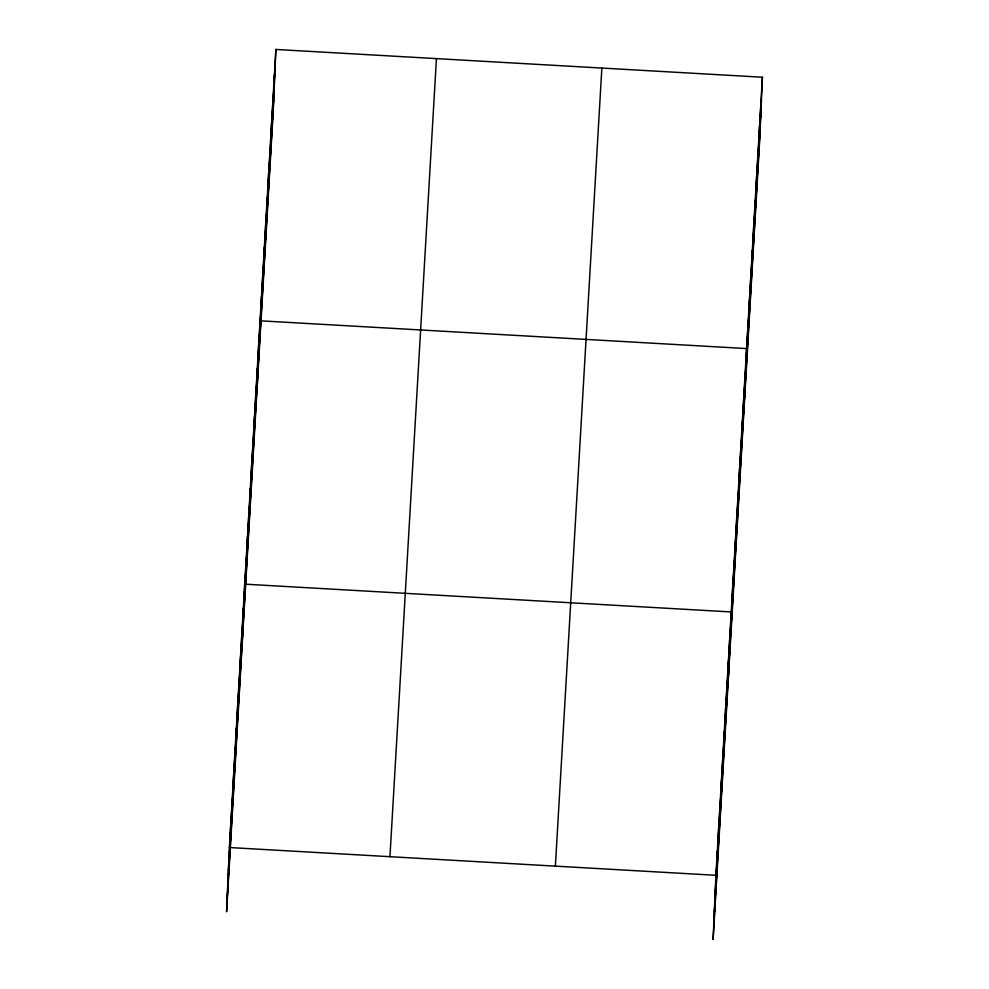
<?xml version="1.0" encoding="UTF-8"?>
<svg xmlns="http://www.w3.org/2000/svg" width="989" height="989" viewBox="0 0 989 989"><rect width="100%" height="100%" fill="white"/><g stroke="black" fill="none" stroke-linecap="round" stroke-linejoin="round"><path stroke-width="1.48" d="M275.882 49.45L229.399 847.524L226.592 911.771L273.075 113.698L275.882 49.45L762.408 77.229L759.601 141.476L713.118 939.55L715.925 875.302L762.408 77.229M229.794 846.559L230.796 823.577M231.191 822.613L232.192 799.631M232.576 798.667L233.589 775.697M233.973 774.733L234.974 751.751M235.37 750.787L236.371 727.805M236.767 726.841L237.768 703.871M238.164 702.907L239.165 679.925M239.548 678.961L240.562 655.979M240.945 655.015L241.946 632.045M242.342 631.069L243.343 608.099M241.934 648.401L244.74 584.153L731.267 611.944L728.46 676.192M245.136 583.189L246.137 560.219M246.521 559.242L247.522 536.273M247.918 535.309L248.919 512.327M249.315 511.362L250.316 488.393M250.712 487.416L251.713 464.447M252.096 463.482L253.11 440.501M253.493 439.536L254.494 416.567M254.89 415.59L255.891 392.621M256.287 391.656L257.288 368.674M257.684 367.71L258.685 344.741M257.276 385.042L260.082 320.795L746.596 348.573L743.802 412.821M260.515 319.101L261.516 296.131M261.949 294.438L262.95 271.456M263.383 269.762L264.384 246.793M264.817 245.099L265.818 222.129M266.251 220.436L267.265 197.454M267.698 195.76L268.699 172.791M269.132 171.097L270.133 148.115M270.566 146.421L271.567 123.452M272 121.758L273.001 98.789M273.446 97.095L274.447 74.113M716.32 874.338L717.322 851.356M717.705 850.392L718.719 827.422M719.102 826.458L720.103 803.476M720.499 802.512L721.5 779.53M721.896 778.566L722.897 755.596M723.293 754.619L724.294 731.65M724.677 730.686L725.691 707.704M726.074 706.739L727.076 683.77M727.471 682.793L728.473 659.824M728.868 658.859L729.87 635.878M731.65 610.967L732.664 587.998M733.047 587.033L734.048 564.051M734.444 563.087L735.445 540.118M735.841 539.141L736.842 516.171M737.238 515.207L738.239 492.225M738.622 491.261L739.624 468.292M740.019 467.315L741.021 444.345M741.416 443.381L742.418 420.399M742.813 419.435L743.815 396.465M744.198 395.489L745.212 372.519M747.029 346.879L748.043 323.91M748.475 322.216L749.477 299.247M749.909 297.553L750.911 274.571M751.343 272.877L752.345 249.908M752.777 248.214L753.779 225.232M754.224 223.551L755.225 200.569M755.658 198.876L756.659 175.906M757.092 174.212L758.093 151.23M758.526 149.537L759.527 126.567M759.96 124.874L760.961 101.904M228.397 870.493L274.88 72.42M227.804 884.117L274.287 86.043M227.186 898.148L273.669 100.074M389.95 856.684L436.433 58.623M555.373 866.141L601.856 68.068M714.923 898.284L761.406 100.21M714.33 911.895L760.801 113.822M713.712 925.927L760.195 127.853M229.399 847.524L715.925 875.302"/></g></svg>
